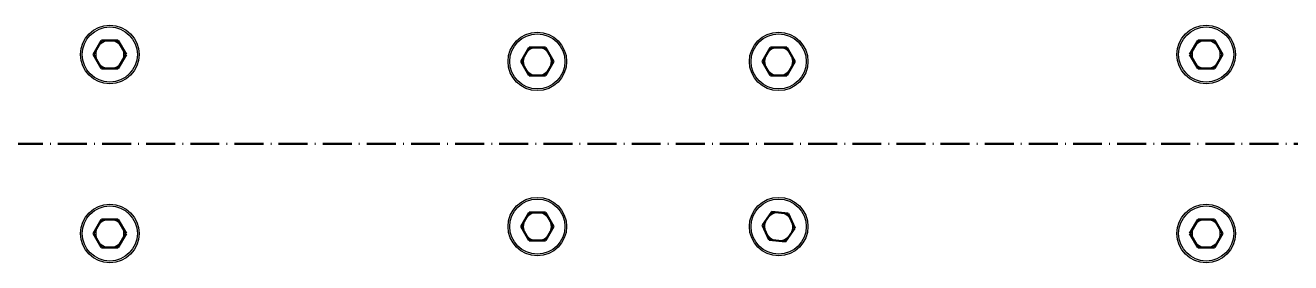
# Model space of a CAD drawing. Header units: millimetres. Extents: x -190 to 12889, y -227 to 3957.
# Drawn here: x 508.6 to 692.1, y 2103.4 to 2137.9 of the extents above; entities that cross this region are included whole.
import ezdxf

# ---------------------------------------------------------------- set-up
doc = ezdxf.new("R2010")
doc.units = ezdxf.units.MM
doc.header["$LTSCALE"] = 0.7
doc.linetypes.add('ACAD_ISO10W100', pattern=[18, 12, -3, 0, -3])
doc.layers.get('0').update_dxf_attribs({"color": 255})
doc.layers.add('CON', color=7, linetype='Continuous', lineweight=50)

msp = doc.modelspace()

# ---------------------------------------------------------------- linework, layer by layer
at = {"linetype": 'Continuous', "lineweight": 25}
for centre, radius in [((520.8078, 2133.6166), 4.25), ((679.8078, 2133.6166), 4.25), ((520.8078, 2133.6166), 4), ((582.8078, 2132.6166), 4.25), ((582.8078, 2132.6166), 4), ((617.8078, 2132.6166), 4.25), ((617.8078, 2132.6166), 4), ((679.8078, 2133.6166), 4), ((582.8078, 2108.6166), 4.25), ((582.8078, 2108.6166), 4), ((617.8078, 2108.6166), 4.25), ((617.8078, 2108.6166), 4), ((520.8078, 2107.6166), 4.25), ((520.8078, 2107.6166), 4), ((679.8078, 2107.6166), 4.25), ((679.8078, 2107.6166), 4)]:
    msp.add_circle(centre, radius, dxfattribs=at)
for centre, start, end in [((520.8078, 2133.6166), 150, 210), ((520.8078, 2133.6166), 90, 150), ((520.8078, 2133.6166), 30, 90), ((520.8078, 2133.6166), 330, 30), ((582.8078, 2132.6166), 90, 150), ((582.8078, 2132.6166), 30, 90), ((617.8078, 2132.6166), 90, 150), ((617.8078, 2132.6166), 30, 90), ((679.8078, 2133.6166), 150, 210), ((679.8078, 2133.6166), 90, 150), ((679.8078, 2133.6166), 30, 90), ((679.8078, 2133.6166), 330, 30), ((520.8078, 2133.6166), 210, 270), ((520.8078, 2133.6166), 270, 330), ((582.8078, 2132.6166), 150, 210), ((582.8078, 2132.6166), 330, 30), ((617.8078, 2132.6166), 150, 210), ((617.8078, 2132.6166), 330, 30), ((679.8078, 2133.6166), 210, 270), ((679.8078, 2133.6166), 270, 330), ((582.8078, 2132.6166), 210, 270), ((582.8078, 2132.6166), 270, 330), ((617.8078, 2132.6166), 210, 270), ((617.8078, 2132.6166), 270, 330), ((582.8078, 2108.6166), 90, 150), ((582.8078, 2108.6166), 30, 90), ((617.8078, 2108.6166), 84.629971, 144.629971), ((617.8078, 2108.6166), 24.629971, 84.629971), ((520.8078, 2107.6166), 150, 210), ((520.8078, 2107.6166), 90, 150), ((520.8078, 2107.6166), 30, 90), ((520.8078, 2107.6166), 330, 30), ((582.8078, 2108.6166), 150, 210), ((582.8078, 2108.6166), 330, 30), ((617.8078, 2108.6166), 144.629971, 204.629971), ((617.8078, 2108.6166), 324.629971, 24.629971), ((679.8078, 2107.6166), 150, 210), ((679.8078, 2107.6166), 90, 150), ((679.8078, 2107.6166), 30, 90), ((679.8078, 2107.6166), 330, 30), ((520.8078, 2107.6166), 210, 270), ((520.8078, 2107.6166), 270, 330), ((582.8078, 2108.6166), 210, 270), ((582.8078, 2108.6166), 270, 330), ((617.8078, 2108.6166), 204.629971, 264.629971), ((617.8078, 2108.6166), 264.629971, 324.629971), ((679.8078, 2107.6166), 210, 270), ((679.8078, 2107.6166), 270, 330)]:
    msp.add_arc(centre, 2.042, start, end, dxfattribs=at)
at = {"layer": 'CON', "linetype": 'Continuous'}
for p, q in [((518.4499, 2133.6166), (519.6289, 2135.6586)), ((521.9868, 2135.6586), (519.6289, 2135.6586)), ((523.1657, 2133.6166), (521.9868, 2135.6586)), ((580.4499, 2132.6166), (581.6289, 2134.6586)), ((583.9868, 2134.6586), (581.6289, 2134.6586)), ((585.1657, 2132.6166), (583.9868, 2134.6586)), ((615.4499, 2132.6166), (616.6289, 2134.6586)), ((618.9868, 2134.6586), (616.6289, 2134.6586)), ((620.1657, 2132.6166), (618.9868, 2134.6586)), ((677.4499, 2133.6166), (678.6289, 2135.6586)), ((680.9868, 2135.6586), (678.6289, 2135.6586)), ((682.1657, 2133.6166), (680.9868, 2135.6586)), ((519.6289, 2131.5746), (518.4499, 2133.6166)), ((523.1657, 2133.6166), (521.9868, 2131.5746)), ((581.6289, 2130.5746), (580.4499, 2132.6166)), ((585.1657, 2132.6166), (583.9868, 2130.5746)), ((616.6289, 2130.5746), (615.4499, 2132.6166)), ((620.1657, 2132.6166), (618.9868, 2130.5746)), ((678.6289, 2131.5746), (677.4499, 2133.6166)), ((682.1657, 2133.6166), (680.9868, 2131.5746)), ((519.6289, 2131.5746), (521.9868, 2131.5746)), ((581.6289, 2130.5746), (583.9868, 2130.5746)), ((616.6289, 2130.5746), (618.9868, 2130.5746)), ((678.6289, 2131.5746), (680.9868, 2131.5746)), ((580.4499, 2108.6166), (581.6289, 2110.6586)), ((583.9868, 2110.6586), (581.6289, 2110.6586)), ((585.1657, 2108.6166), (583.9868, 2110.6586)), ((615.4603, 2108.8373), (616.8252, 2110.76)), ((619.1727, 2110.5393), (616.8252, 2110.76)), ((620.1554, 2108.3959), (619.1727, 2110.5393)), ((518.4499, 2107.6166), (519.6289, 2109.6586)), ((521.9868, 2109.6586), (519.6289, 2109.6586)), ((523.1657, 2107.6166), (521.9868, 2109.6586)), ((581.6289, 2106.5746), (580.4499, 2108.6166)), ((585.1657, 2108.6166), (583.9868, 2106.5746)), ((616.443, 2106.6939), (615.4603, 2108.8373)), ((677.4499, 2107.6166), (678.6289, 2109.6586)), ((680.9868, 2109.6586), (678.6289, 2109.6586)), ((682.1657, 2107.6166), (680.9868, 2109.6586)), ((519.6289, 2105.5746), (518.4499, 2107.6166)), ((523.1657, 2107.6166), (521.9868, 2105.5746)), ((616.443, 2106.6939), (618.7905, 2106.4732)), ((620.1554, 2108.3959), (618.7905, 2106.4732)), ((678.6289, 2105.5746), (677.4499, 2107.6166)), ((682.1657, 2107.6166), (680.9868, 2105.5746)), ((519.6289, 2105.5746), (521.9868, 2105.5746)), ((581.6289, 2106.5746), (583.9868, 2106.5746)), ((678.6289, 2105.5746), (680.9868, 2105.5746))]:
    msp.add_line(p, q, dxfattribs=at)
at = {"layer": 'CON', "color": 2, "linetype": 'ACAD_ISO10W100', "ltscale": 0.5}
msp.add_line((882.293, 2120.6166), (290.6083, 2120.6166), dxfattribs=at)

doc.saveas('drawing.dxf')
